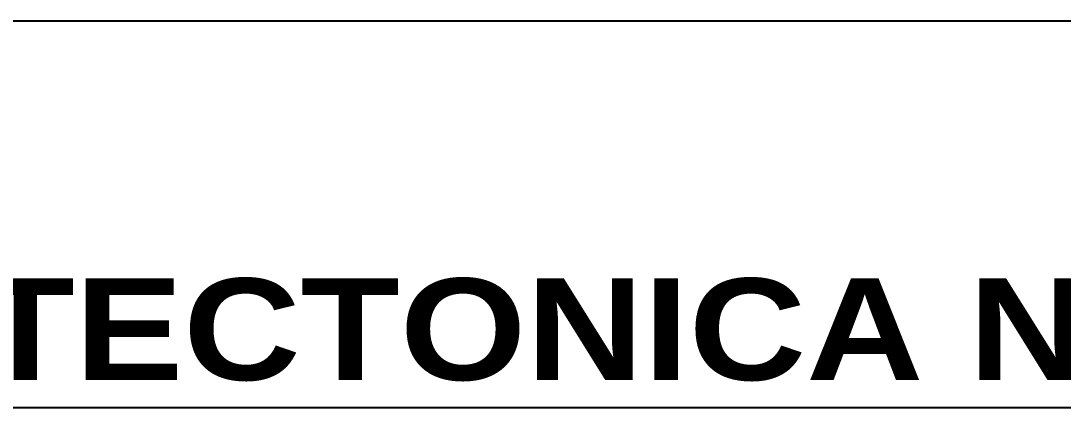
# Model space of a CAD drawing. Header units: inches. Extents: x -370 to 18, y -197 to 199.
# Drawn here: x -27.79 to -22.21, y -24.76 to -22.68 of the extents above; entities that cross this region are included whole.
import ezdxf

# ---------------------------------------------------------------- set-up
doc = ezdxf.new("R2010")
doc.units = ezdxf.units.IN
doc.header["$MEASUREMENT"] = 0
doc.styles.add('1', font='arial.ttf')
doc.styles.add('2', font='')
doc.styles.get('2').set_extended_font_data('Arial Black')

# ---------------------------------------------------------------- blocks, each defined once
blk = doc.blocks.new('*U44')
at = {"color": 13}
blk.add_line((0, 0), (16.7197, 0), dxfattribs=at)
at = {"color": 1, "linetype": 'Continuous', "style": '2'}
blk.add_attdef('TITULO', (0.3082, 0.1618), '', height=0.6, dxfattribs=at)
at = {"color": 2, "style": '1'}
blk.add_attdef('ESCALA', (14.2273, -0.3105), '', height=0.2, dxfattribs=at)
at = {"color": 2, "linetype": 'Continuous', "style": '1'}
blk.add_attdef('DESCRIPCION', (0.3082, -0.3731), '', height=0.2, dxfattribs=at)

msp = doc.modelspace()

# ---------------------------------------------------------------- linework, layer by layer
at = {"color": 4}
msp.add_line((-36.63769, -22.68367), (-17.63769, -22.68367), dxfattribs=at)

# ---------------------------------------------------------------- block references
ref = msp.add_blockref('*U44', (-33.72759, -24.75439), dxfattribs=dict(xscale=0.9073029058261515, yscale=0.9073029058261515, zscale=0.9073029058261515))
ref.add_attrib('TITULO', 'PLAN ARQUITECTONICA NIVEL 1', (-33.44793, -24.60761), dxfattribs={"color": 1, "linetype": 'Continuous', "height": 0.5443817, "style": '2'})

doc.saveas('drawing.dxf')
